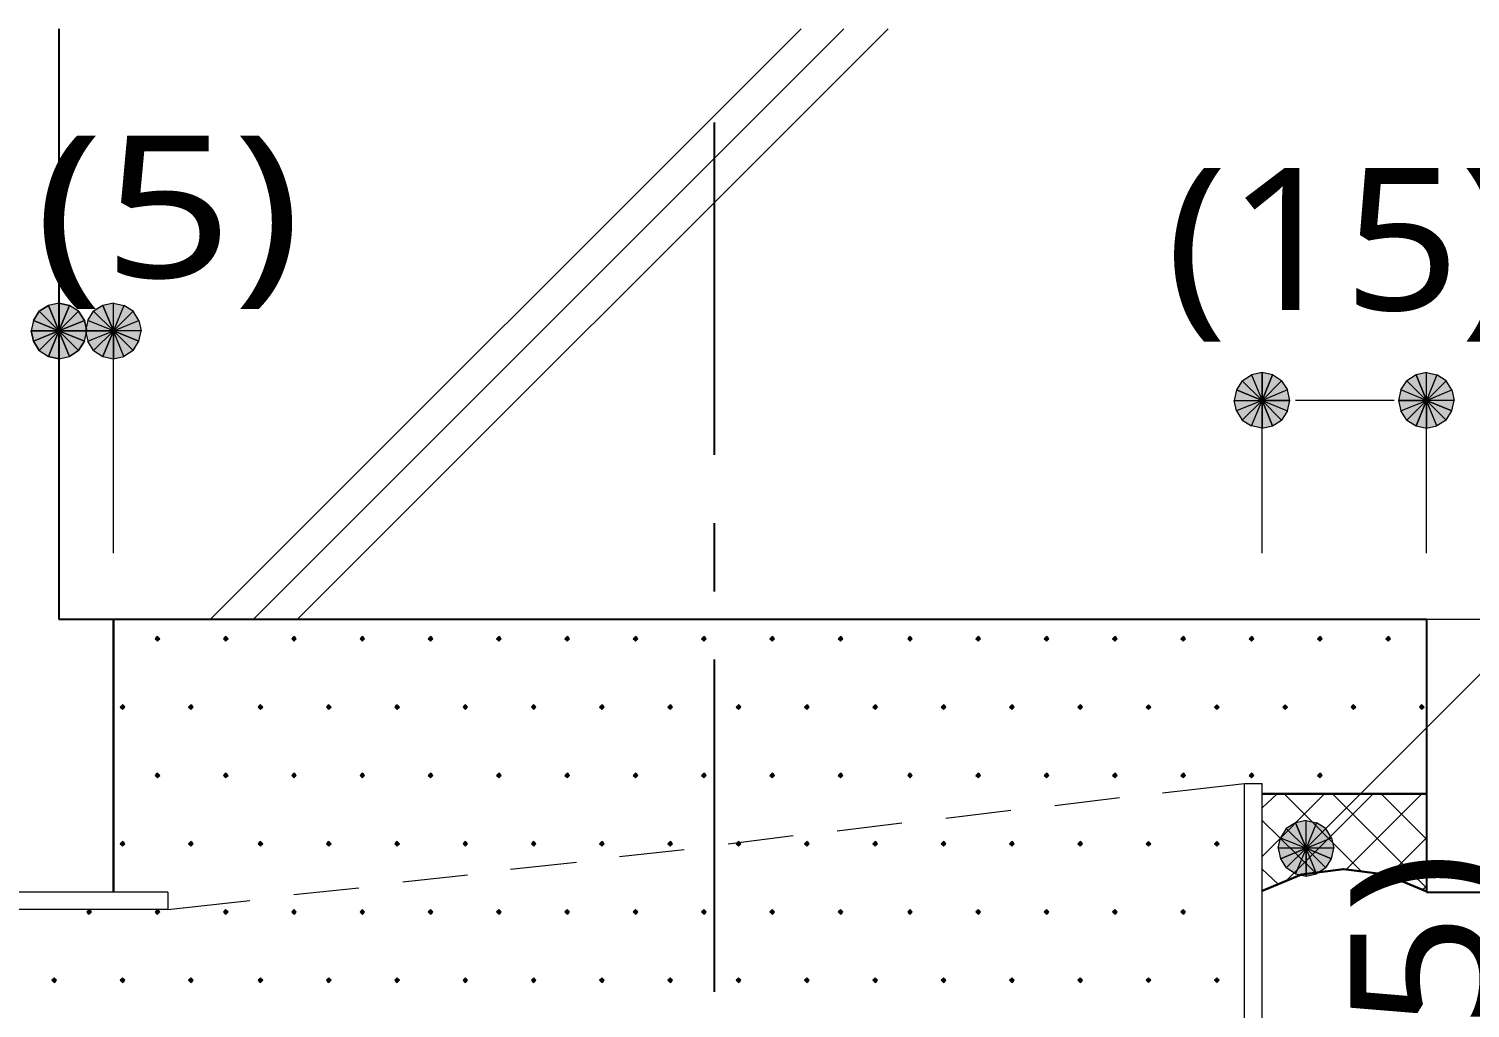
# Model space of a CAD drawing. Header units: millimetres. Extents: x 0 to 420, y 0 to 297.
# Drawn here: x 131.95 to 158.3, y 134.98 to 152.89 of the extents above; entities that cross this region are included whole.
import ezdxf
from ezdxf.enums import TextEntityAlignment as Align

# ---------------------------------------------------------------- set-up
doc = ezdxf.new("R2010")
doc.units = ezdxf.units.MM
doc.styles.add('kst32b', font='NotoSansJP-Variable.ttf')

msp = doc.modelspace()

# ---------------------------------------------------------------- hatches: boundary and pattern name
h = msp.add_hatch(color=7)
h.paths.add_polyline_path([(132.313, 147.828), (132.144, 147.722), (132.503, 147.362), (132.313, 147.828)])
h.paths.add_polyline_path([(132.144, 147.722), (132.503, 147.362), (132.038, 147.553), (132.144, 147.722)])
h.paths.add_polyline_path([(132.503, 147.362), (132.038, 147.553), (131.995, 147.362), (132.503, 147.362)])
h = msp.add_hatch(color=7)
h.paths.add_polyline_path([(132.503, 147.87), (132.313, 147.828), (132.503, 147.362), (132.503, 147.87)])
h.paths.add_polyline_path([(132.313, 147.828), (132.503, 147.362), (132.144, 147.722), (132.313, 147.828)])
h.paths.add_polyline_path([(132.503, 147.362), (132.144, 147.722), (132.038, 147.553), (132.503, 147.362)])
h = msp.add_hatch(color=7)
h.paths.add_polyline_path([(132.863, 147.722), (132.694, 147.828), (132.503, 147.362), (132.863, 147.722)])
h.paths.add_polyline_path([(132.694, 147.828), (132.503, 147.362), (132.503, 147.87), (132.694, 147.828)])
h.paths.add_polyline_path([(132.503, 147.362), (132.503, 147.87), (132.313, 147.828), (132.503, 147.362)])
for points in [[(132.694, 147.828), (132.503, 147.87), (132.503, 147.362), (132.694, 147.828)], [(132.313, 146.897), (132.503, 146.854), (132.503, 147.362), (132.313, 146.897)], [(133.308, 146.897), (133.498, 146.854), (133.498, 147.362), (133.308, 146.897)], [(154.686, 146.558), (154.496, 146.6), (154.496, 146.092), (154.686, 146.558)], [(157.311, 145.627), (157.501, 145.584), (157.501, 146.092), (157.311, 145.627)], [(134.303, 141.774), (134.281, 141.753), (134.26, 141.732), (134.281, 141.711), (134.303, 141.69), (134.324, 141.711), (134.345, 141.732), (134.324, 141.753), (134.303, 141.774)], [(135.551, 141.774), (135.53, 141.753), (135.509, 141.732), (135.53, 141.711), (135.551, 141.69), (135.572, 141.711), (135.594, 141.732), (135.572, 141.753), (135.551, 141.774)], [(136.8, 141.774), (136.779, 141.753), (136.758, 141.732), (136.779, 141.711), (136.8, 141.69), (136.821, 141.711), (136.843, 141.732), (136.821, 141.753), (136.8, 141.774)], [(138.049, 141.774), (138.028, 141.753), (138.007, 141.732), (138.028, 141.711), (138.049, 141.69), (138.07, 141.711), (138.091, 141.732), (138.07, 141.753), (138.049, 141.774)], [(139.298, 141.774), (139.277, 141.753), (139.255, 141.732), (139.277, 141.711), (139.298, 141.69), (139.319, 141.711), (139.34, 141.732), (139.319, 141.753), (139.298, 141.774)], [(140.547, 141.774), (140.526, 141.753), (140.504, 141.732), (140.526, 141.711), (140.547, 141.69), (140.568, 141.711), (140.589, 141.732), (140.568, 141.753), (140.547, 141.774)], [(141.796, 141.774), (141.774, 141.753), (141.753, 141.732), (141.774, 141.711), (141.796, 141.69), (141.817, 141.711), (141.838, 141.732), (141.817, 141.753), (141.796, 141.774)], [(143.044, 141.774), (143.023, 141.753), (143.002, 141.732), (143.023, 141.711), (143.044, 141.69), (143.066, 141.711), (143.087, 141.732), (143.066, 141.753), (143.044, 141.774)], [(144.293, 141.774), (144.272, 141.753), (144.251, 141.732), (144.272, 141.711), (144.293, 141.69), (144.314, 141.711), (144.336, 141.732), (144.314, 141.753), (144.293, 141.774)], [(145.542, 141.774), (145.521, 141.753), (145.5, 141.732), (145.521, 141.711), (145.542, 141.69), (145.563, 141.711), (145.584, 141.732), (145.563, 141.753), (145.542, 141.774)], [(146.791, 141.774), (146.77, 141.753), (146.749, 141.732), (146.77, 141.711), (146.791, 141.69), (146.812, 141.711), (146.833, 141.732), (146.812, 141.753), (146.791, 141.774)], [(148.061, 141.774), (148.04, 141.753), (148.019, 141.732), (148.04, 141.711), (148.061, 141.69), (148.082, 141.711), (148.103, 141.732), (148.082, 141.753), (148.061, 141.774)], [(149.31, 141.774), (149.288, 141.753), (149.267, 141.732), (149.288, 141.711), (149.31, 141.69), (149.331, 141.711), (149.352, 141.732), (149.331, 141.753), (149.31, 141.774)], [(150.559, 141.774), (150.537, 141.753), (150.516, 141.732), (150.537, 141.711), (150.559, 141.69), (150.58, 141.711), (150.601, 141.732), (150.58, 141.753), (150.559, 141.774)], [(151.807, 141.774), (151.786, 141.753), (151.765, 141.732), (151.786, 141.711), (151.807, 141.69), (151.829, 141.711), (151.85, 141.732), (151.829, 141.753), (151.807, 141.774)], [(153.056, 141.774), (153.035, 141.753), (153.014, 141.732), (153.035, 141.711), (153.056, 141.69), (153.077, 141.711), (153.099, 141.732), (153.077, 141.753), (153.056, 141.774)], [(154.305, 141.774), (154.284, 141.753), (154.263, 141.732), (154.284, 141.711), (154.305, 141.69), (154.326, 141.711), (154.347, 141.732), (154.326, 141.753), (154.305, 141.774)], [(155.554, 141.774), (155.533, 141.753), (155.512, 141.732), (155.533, 141.711), (155.554, 141.69), (155.575, 141.711), (155.596, 141.732), (155.575, 141.753), (155.554, 141.774)], [(156.803, 141.774), (156.782, 141.753), (156.76, 141.732), (156.782, 141.711), (156.803, 141.69), (156.824, 141.711), (156.845, 141.732), (156.824, 141.753), (156.803, 141.774)], [(133.668, 140.525), (133.646, 140.504), (133.625, 140.483), (133.646, 140.462), (133.668, 140.441), (133.689, 140.462), (133.71, 140.483), (133.689, 140.504), (133.668, 140.525)], [(134.916, 140.525), (134.895, 140.504), (134.874, 140.483), (134.895, 140.462), (134.916, 140.441), (134.938, 140.462), (134.959, 140.483), (134.938, 140.504), (134.916, 140.525)], [(136.186, 140.525), (136.165, 140.504), (136.144, 140.483), (136.165, 140.462), (136.186, 140.441), (136.208, 140.462), (136.229, 140.483), (136.208, 140.504), (136.186, 140.525)], [(137.435, 140.525), (137.414, 140.504), (137.393, 140.483), (137.414, 140.462), (137.435, 140.441), (137.456, 140.462), (137.478, 140.483), (137.456, 140.504), (137.435, 140.525)], [(138.684, 140.525), (138.663, 140.504), (138.642, 140.483), (138.663, 140.462), (138.684, 140.441), (138.705, 140.462), (138.726, 140.483), (138.705, 140.504), (138.684, 140.525)], [(139.933, 140.525), (139.912, 140.504), (139.891, 140.483), (139.912, 140.462), (139.933, 140.441), (139.954, 140.462), (139.975, 140.483), (139.954, 140.504), (139.933, 140.525)], [(141.182, 140.525), (141.161, 140.504), (141.139, 140.483), (141.161, 140.462), (141.182, 140.441), (141.203, 140.462), (141.224, 140.483), (141.203, 140.504), (141.182, 140.525)], [(142.43, 140.525), (142.409, 140.504), (142.388, 140.483), (142.409, 140.462), (142.43, 140.441), (142.452, 140.462), (142.473, 140.483), (142.452, 140.504), (142.43, 140.525)], [(143.679, 140.525), (143.658, 140.504), (143.637, 140.483), (143.658, 140.462), (143.679, 140.441), (143.701, 140.462), (143.722, 140.483), (143.701, 140.504), (143.679, 140.525)], [(144.928, 140.525), (144.907, 140.504), (144.886, 140.483), (144.907, 140.462), (144.928, 140.441), (144.949, 140.462), (144.971, 140.483), (144.949, 140.504), (144.928, 140.525)], [(146.177, 140.525), (146.156, 140.504), (146.135, 140.483), (146.156, 140.462), (146.177, 140.441), (146.198, 140.462), (146.219, 140.483), (146.198, 140.504), (146.177, 140.525)], [(147.426, 140.525), (147.405, 140.504), (147.384, 140.483), (147.405, 140.462), (147.426, 140.441), (147.447, 140.462), (147.468, 140.483), (147.447, 140.504), (147.426, 140.525)], [(148.675, 140.525), (148.654, 140.504), (148.632, 140.483), (148.654, 140.462), (148.675, 140.441), (148.696, 140.462), (148.717, 140.483), (148.696, 140.504), (148.675, 140.525)], [(149.924, 140.525), (149.902, 140.504), (149.881, 140.483), (149.902, 140.462), (149.924, 140.441), (149.945, 140.462), (149.966, 140.483), (149.945, 140.504), (149.924, 140.525)], [(151.172, 140.525), (151.151, 140.504), (151.13, 140.483), (151.151, 140.462), (151.172, 140.441), (151.194, 140.462), (151.215, 140.483), (151.194, 140.504), (151.172, 140.525)], [(152.421, 140.525), (152.4, 140.504), (152.379, 140.483), (152.4, 140.462), (152.421, 140.441), (152.442, 140.462), (152.463, 140.483), (152.442, 140.504), (152.421, 140.525)], [(153.67, 140.525), (153.649, 140.504), (153.628, 140.483), (153.649, 140.462), (153.67, 140.441), (153.691, 140.462), (153.712, 140.483), (153.691, 140.504), (153.67, 140.525)], [(154.919, 140.525), (154.898, 140.504), (154.877, 140.483), (154.898, 140.462), (154.919, 140.441), (154.94, 140.462), (154.961, 140.483), (154.94, 140.504), (154.919, 140.525)], [(156.168, 140.525), (156.146, 140.504), (156.125, 140.483), (156.146, 140.462), (156.168, 140.441), (156.189, 140.462), (156.21, 140.483), (156.189, 140.504), (156.168, 140.525)], [(157.417, 140.525), (157.395, 140.504), (157.374, 140.483), (157.395, 140.462), (157.417, 140.441), (157.438, 140.462), (157.459, 140.483), (157.438, 140.504), (157.417, 140.525)], [(134.303, 139.277), (134.281, 139.255), (134.26, 139.234), (134.281, 139.213), (134.303, 139.192), (134.324, 139.213), (134.345, 139.234), (134.324, 139.255), (134.303, 139.277)], [(135.551, 139.277), (135.53, 139.255), (135.509, 139.234), (135.53, 139.213), (135.551, 139.192), (135.572, 139.213), (135.594, 139.234), (135.572, 139.255), (135.551, 139.277)], [(136.8, 139.277), (136.779, 139.255), (136.758, 139.234), (136.779, 139.213), (136.8, 139.192), (136.821, 139.213), (136.843, 139.234), (136.821, 139.255), (136.8, 139.277)], [(138.049, 139.277), (138.028, 139.255), (138.007, 139.234), (138.028, 139.213), (138.049, 139.192), (138.07, 139.213), (138.091, 139.234), (138.07, 139.255), (138.049, 139.277)], [(139.298, 139.277), (139.277, 139.255), (139.255, 139.234), (139.277, 139.213), (139.298, 139.192), (139.319, 139.213), (139.34, 139.234), (139.319, 139.255), (139.298, 139.277)], [(140.547, 139.277), (140.526, 139.255), (140.504, 139.234), (140.526, 139.213), (140.547, 139.192), (140.568, 139.213), (140.589, 139.234), (140.568, 139.255), (140.547, 139.277)], [(141.796, 139.277), (141.774, 139.255), (141.753, 139.234), (141.774, 139.213), (141.796, 139.192), (141.817, 139.213), (141.838, 139.234), (141.817, 139.255), (141.796, 139.277)], [(143.044, 139.277), (143.023, 139.255), (143.002, 139.234), (143.023, 139.213), (143.044, 139.192), (143.066, 139.213), (143.087, 139.234), (143.066, 139.255), (143.044, 139.277)], [(144.293, 139.277), (144.272, 139.255), (144.251, 139.234), (144.272, 139.213), (144.293, 139.192), (144.314, 139.213), (144.336, 139.234), (144.314, 139.255), (144.293, 139.277)], [(145.542, 139.277), (145.521, 139.255), (145.5, 139.234), (145.521, 139.213), (145.542, 139.192), (145.563, 139.213), (145.584, 139.234), (145.563, 139.255), (145.542, 139.277)], [(146.791, 139.277), (146.77, 139.255), (146.749, 139.234), (146.77, 139.213), (146.791, 139.192), (146.812, 139.213), (146.833, 139.234), (146.812, 139.255), (146.791, 139.277)], [(148.061, 139.277), (148.04, 139.255), (148.019, 139.234), (148.04, 139.213), (148.061, 139.192), (148.082, 139.213), (148.103, 139.234), (148.082, 139.255), (148.061, 139.277)], [(149.31, 139.277), (149.288, 139.255), (149.267, 139.234), (149.288, 139.213), (149.31, 139.192), (149.331, 139.213), (149.352, 139.234), (149.331, 139.255), (149.31, 139.277)], [(150.559, 139.277), (150.537, 139.255), (150.516, 139.234), (150.537, 139.213), (150.559, 139.192), (150.58, 139.213), (150.601, 139.234), (150.58, 139.255), (150.559, 139.277)], [(151.807, 139.277), (151.786, 139.255), (151.765, 139.234), (151.786, 139.213), (151.807, 139.192), (151.829, 139.213), (151.85, 139.234), (151.829, 139.255), (151.807, 139.277)], [(153.056, 139.277), (153.035, 139.255), (153.014, 139.234), (153.035, 139.213), (153.056, 139.192), (153.077, 139.213), (153.099, 139.234), (153.077, 139.255), (153.056, 139.277)], [(154.305, 139.277), (154.284, 139.255), (154.263, 139.234), (154.284, 139.213), (154.305, 139.192), (154.326, 139.213), (154.347, 139.234), (154.326, 139.255), (154.305, 139.277)], [(155.554, 139.277), (155.533, 139.255), (155.512, 139.234), (155.533, 139.213), (155.554, 139.192), (155.575, 139.213), (155.596, 139.234), (155.575, 139.255), (155.554, 139.277)], [(155.109, 138.367), (154.94, 138.261), (155.3, 137.901), (155.109, 138.367)], [(133.668, 138.028), (133.646, 138.007), (133.625, 137.985), (133.646, 137.964), (133.668, 137.943), (133.689, 137.964), (133.71, 137.985), (133.689, 138.007), (133.668, 138.028)], [(134.916, 138.028), (134.895, 138.007), (134.874, 137.985), (134.895, 137.964), (134.916, 137.943), (134.938, 137.964), (134.959, 137.985), (134.938, 138.007), (134.916, 138.028)], [(136.186, 138.028), (136.165, 138.007), (136.144, 137.985), (136.165, 137.964), (136.186, 137.943), (136.208, 137.964), (136.229, 137.985), (136.208, 138.007), (136.186, 138.028)], [(137.435, 138.028), (137.414, 138.007), (137.393, 137.985), (137.414, 137.964), (137.435, 137.943), (137.456, 137.964), (137.478, 137.985), (137.456, 138.007), (137.435, 138.028)], [(138.684, 138.028), (138.663, 138.007), (138.642, 137.985), (138.663, 137.964), (138.684, 137.943), (138.705, 137.964), (138.726, 137.985), (138.705, 138.007), (138.684, 138.028)], [(139.933, 138.028), (139.912, 138.007), (139.891, 137.985), (139.912, 137.964), (139.933, 137.943), (139.954, 137.964), (139.975, 137.985), (139.954, 138.007), (139.933, 138.028)], [(141.182, 138.028), (141.161, 138.007), (141.139, 137.985), (141.161, 137.964), (141.182, 137.943), (141.203, 137.964), (141.224, 137.985), (141.203, 138.007), (141.182, 138.028)], [(142.43, 138.028), (142.409, 138.007), (142.388, 137.985), (142.409, 137.964), (142.43, 137.943), (142.452, 137.964), (142.473, 137.985), (142.452, 138.007), (142.43, 138.028)], [(143.679, 138.028), (143.658, 138.007), (143.637, 137.985), (143.658, 137.964), (143.679, 137.943), (143.701, 137.964), (143.722, 137.985), (143.701, 138.007), (143.679, 138.028)], [(144.928, 138.028), (144.907, 138.007), (144.886, 137.985), (144.907, 137.964), (144.928, 137.943), (144.949, 137.964), (144.971, 137.985), (144.949, 138.007), (144.928, 138.028)], [(146.177, 138.028), (146.156, 138.007), (146.135, 137.985), (146.156, 137.964), (146.177, 137.943), (146.198, 137.964), (146.219, 137.985), (146.198, 138.007), (146.177, 138.028)], [(147.426, 138.028), (147.405, 138.007), (147.384, 137.985), (147.405, 137.964), (147.426, 137.943), (147.447, 137.964), (147.468, 137.985), (147.447, 138.007), (147.426, 138.028)], [(148.675, 138.028), (148.654, 138.007), (148.632, 137.985), (148.654, 137.964), (148.675, 137.943), (148.696, 137.964), (148.717, 137.985), (148.696, 138.007), (148.675, 138.028)], [(149.924, 138.028), (149.902, 138.007), (149.881, 137.985), (149.902, 137.964), (149.924, 137.943), (149.945, 137.964), (149.966, 137.985), (149.945, 138.007), (149.924, 138.028)], [(151.172, 138.028), (151.151, 138.007), (151.13, 137.985), (151.151, 137.964), (151.172, 137.943), (151.194, 137.964), (151.215, 137.985), (151.194, 138.007), (151.172, 138.028)], [(152.421, 138.028), (152.4, 138.007), (152.379, 137.985), (152.4, 137.964), (152.421, 137.943), (152.442, 137.964), (152.463, 137.985), (152.442, 138.007), (152.421, 138.028)], [(153.67, 138.028), (153.649, 138.007), (153.628, 137.985), (153.649, 137.964), (153.67, 137.943), (153.691, 137.964), (153.712, 137.985), (153.691, 138.007), (153.67, 138.028)], [(133.054, 136.779), (133.033, 136.758), (133.011, 136.737), (133.033, 136.715), (133.054, 136.694), (133.075, 136.715), (133.096, 136.737), (133.075, 136.758), (133.054, 136.779)], [(134.303, 136.779), (134.281, 136.758), (134.26, 136.737), (134.281, 136.715), (134.303, 136.694), (134.324, 136.715), (134.345, 136.737), (134.324, 136.758), (134.303, 136.779)], [(135.551, 136.779), (135.53, 136.758), (135.509, 136.737), (135.53, 136.715), (135.551, 136.694), (135.572, 136.715), (135.594, 136.737), (135.572, 136.758), (135.551, 136.779)], [(136.8, 136.779), (136.779, 136.758), (136.758, 136.737), (136.779, 136.715), (136.8, 136.694), (136.821, 136.715), (136.843, 136.737), (136.821, 136.758), (136.8, 136.779)], [(138.049, 136.779), (138.028, 136.758), (138.007, 136.737), (138.028, 136.715), (138.049, 136.694), (138.07, 136.715), (138.091, 136.737), (138.07, 136.758), (138.049, 136.779)], [(139.298, 136.779), (139.277, 136.758), (139.255, 136.737), (139.277, 136.715), (139.298, 136.694), (139.319, 136.715), (139.34, 136.737), (139.319, 136.758), (139.298, 136.779)], [(140.547, 136.779), (140.526, 136.758), (140.504, 136.737), (140.526, 136.715), (140.547, 136.694), (140.568, 136.715), (140.589, 136.737), (140.568, 136.758), (140.547, 136.779)], [(141.796, 136.779), (141.774, 136.758), (141.753, 136.737), (141.774, 136.715), (141.796, 136.694), (141.817, 136.715), (141.838, 136.737), (141.817, 136.758), (141.796, 136.779)], [(143.044, 136.779), (143.023, 136.758), (143.002, 136.737), (143.023, 136.715), (143.044, 136.694), (143.066, 136.715), (143.087, 136.737), (143.066, 136.758), (143.044, 136.779)], [(144.293, 136.779), (144.272, 136.758), (144.251, 136.737), (144.272, 136.715), (144.293, 136.694), (144.314, 136.715), (144.336, 136.737), (144.314, 136.758), (144.293, 136.779)], [(145.542, 136.779), (145.521, 136.758), (145.5, 136.737), (145.521, 136.715), (145.542, 136.694), (145.563, 136.715), (145.584, 136.737), (145.563, 136.758), (145.542, 136.779)], [(146.791, 136.779), (146.77, 136.758), (146.749, 136.737), (146.77, 136.715), (146.791, 136.694), (146.812, 136.715), (146.833, 136.737), (146.812, 136.758), (146.791, 136.779)], [(148.061, 136.779), (148.04, 136.758), (148.019, 136.737), (148.04, 136.715), (148.061, 136.694), (148.082, 136.715), (148.103, 136.737), (148.082, 136.758), (148.061, 136.779)], [(149.31, 136.779), (149.288, 136.758), (149.267, 136.737), (149.288, 136.715), (149.31, 136.694), (149.331, 136.715), (149.352, 136.737), (149.331, 136.758), (149.31, 136.779)], [(150.559, 136.779), (150.537, 136.758), (150.516, 136.737), (150.537, 136.715), (150.559, 136.694), (150.58, 136.715), (150.601, 136.737), (150.58, 136.758), (150.559, 136.779)], [(151.807, 136.779), (151.786, 136.758), (151.765, 136.737), (151.786, 136.715), (151.807, 136.694), (151.829, 136.715), (151.85, 136.737), (151.829, 136.758), (151.807, 136.779)], [(153.056, 136.779), (153.035, 136.758), (153.014, 136.737), (153.035, 136.715), (153.056, 136.694), (153.077, 136.715), (153.099, 136.737), (153.077, 136.758), (153.056, 136.779)], [(132.419, 135.53), (132.397, 135.509), (132.376, 135.488), (132.397, 135.467), (132.419, 135.446), (132.44, 135.467), (132.461, 135.488), (132.44, 135.509), (132.419, 135.53)], [(133.668, 135.53), (133.646, 135.509), (133.625, 135.488), (133.646, 135.467), (133.668, 135.446), (133.689, 135.467), (133.71, 135.488), (133.689, 135.509), (133.668, 135.53)], [(134.916, 135.53), (134.895, 135.509), (134.874, 135.488), (134.895, 135.467), (134.916, 135.446), (134.938, 135.467), (134.959, 135.488), (134.938, 135.509), (134.916, 135.53)], [(136.186, 135.53), (136.165, 135.509), (136.144, 135.488), (136.165, 135.467), (136.186, 135.446), (136.208, 135.467), (136.229, 135.488), (136.208, 135.509), (136.186, 135.53)], [(137.435, 135.53), (137.414, 135.509), (137.393, 135.488), (137.414, 135.467), (137.435, 135.446), (137.456, 135.467), (137.478, 135.488), (137.456, 135.509), (137.435, 135.53)], [(138.684, 135.53), (138.663, 135.509), (138.642, 135.488), (138.663, 135.467), (138.684, 135.446), (138.705, 135.467), (138.726, 135.488), (138.705, 135.509), (138.684, 135.53)], [(139.933, 135.53), (139.912, 135.509), (139.891, 135.488), (139.912, 135.467), (139.933, 135.446), (139.954, 135.467), (139.975, 135.488), (139.954, 135.509), (139.933, 135.53)], [(141.182, 135.53), (141.161, 135.509), (141.139, 135.488), (141.161, 135.467), (141.182, 135.446), (141.203, 135.467), (141.224, 135.488), (141.203, 135.509), (141.182, 135.53)], [(142.43, 135.53), (142.409, 135.509), (142.388, 135.488), (142.409, 135.467), (142.43, 135.446), (142.452, 135.467), (142.473, 135.488), (142.452, 135.509), (142.43, 135.53)], [(143.679, 135.53), (143.658, 135.509), (143.637, 135.488), (143.658, 135.467), (143.679, 135.446), (143.701, 135.467), (143.722, 135.488), (143.701, 135.509), (143.679, 135.53)], [(144.928, 135.53), (144.907, 135.509), (144.886, 135.488), (144.907, 135.467), (144.928, 135.446), (144.949, 135.467), (144.971, 135.488), (144.949, 135.509), (144.928, 135.53)], [(146.177, 135.53), (146.156, 135.509), (146.135, 135.488), (146.156, 135.467), (146.177, 135.446), (146.198, 135.467), (146.219, 135.488), (146.198, 135.509), (146.177, 135.53)], [(147.426, 135.53), (147.405, 135.509), (147.384, 135.488), (147.405, 135.467), (147.426, 135.446), (147.447, 135.467), (147.468, 135.488), (147.447, 135.509), (147.426, 135.53)], [(148.675, 135.53), (148.654, 135.509), (148.632, 135.488), (148.654, 135.467), (148.675, 135.446), (148.696, 135.467), (148.717, 135.488), (148.696, 135.509), (148.675, 135.53)], [(149.924, 135.53), (149.902, 135.509), (149.881, 135.488), (149.902, 135.467), (149.924, 135.446), (149.945, 135.467), (149.966, 135.488), (149.945, 135.509), (149.924, 135.53)], [(151.172, 135.53), (151.151, 135.509), (151.13, 135.488), (151.151, 135.467), (151.172, 135.446), (151.194, 135.467), (151.215, 135.488), (151.194, 135.509), (151.172, 135.53)], [(152.421, 135.53), (152.4, 135.509), (152.379, 135.488), (152.4, 135.467), (152.421, 135.446), (152.442, 135.467), (152.463, 135.488), (152.442, 135.509), (152.421, 135.53)], [(153.67, 135.53), (153.649, 135.509), (153.628, 135.488), (153.649, 135.467), (153.67, 135.446), (153.691, 135.467), (153.712, 135.488), (153.691, 135.509), (153.67, 135.53)]]:
    msp.add_hatch(color=7).paths.add_polyline_path(points)
h = msp.add_hatch(color=7)
h.paths.add_polyline_path([(133.011, 147.362), (132.969, 147.553), (132.503, 147.362), (133.011, 147.362)])
h.paths.add_polyline_path([(132.969, 147.553), (132.503, 147.362), (132.863, 147.722), (132.969, 147.553)])
h.paths.add_polyline_path([(132.503, 147.362), (132.863, 147.722), (132.694, 147.828), (132.503, 147.362)])
h = msp.add_hatch(color=7)
h.paths.add_polyline_path([(133.308, 147.828), (133.138, 147.722), (133.498, 147.362), (133.308, 147.828)])
h.paths.add_polyline_path([(133.138, 147.722), (133.498, 147.362), (133.033, 147.553), (133.138, 147.722)])
h.paths.add_polyline_path([(133.498, 147.362), (133.033, 147.553), (132.99, 147.362), (133.498, 147.362)])
h = msp.add_hatch(color=7)
h.paths.add_polyline_path([(133.858, 147.722), (133.689, 147.828), (133.498, 147.362), (133.858, 147.722)])
h.paths.add_polyline_path([(133.689, 147.828), (133.498, 147.362), (133.498, 147.87), (133.689, 147.828)])
h.paths.add_polyline_path([(133.498, 147.362), (133.498, 147.87), (133.308, 147.828), (133.498, 147.362)])
h = msp.add_hatch(color=7)
h.paths.add_polyline_path([(132.038, 147.553), (131.995, 147.362), (132.503, 147.362), (132.038, 147.553)])
h.paths.add_polyline_path([(131.995, 147.362), (132.503, 147.362), (132.038, 147.172), (131.995, 147.362)])
h.paths.add_polyline_path([(132.503, 147.362), (132.038, 147.172), (132.144, 147.002), (132.503, 147.362)])
h = msp.add_hatch(color=7)
h.paths.add_polyline_path([(132.969, 147.172), (133.011, 147.362), (132.503, 147.362), (132.969, 147.172)])
h.paths.add_polyline_path([(133.011, 147.362), (132.503, 147.362), (132.969, 147.553), (133.011, 147.362)])
h.paths.add_polyline_path([(132.503, 147.362), (132.969, 147.553), (132.863, 147.722), (132.503, 147.362)])
h = msp.add_hatch(color=7)
h.paths.add_polyline_path([(133.964, 147.172), (134.006, 147.362), (133.498, 147.362), (133.964, 147.172)])
h.paths.add_polyline_path([(134.006, 147.362), (133.498, 147.362), (133.964, 147.553), (134.006, 147.362)])
h.paths.add_polyline_path([(133.498, 147.362), (133.964, 147.553), (133.858, 147.722), (133.498, 147.362)])
h = msp.add_hatch(color=7)
h.paths.add_polyline_path([(131.995, 147.362), (132.038, 147.172), (132.503, 147.362), (131.995, 147.362)])
h.paths.add_polyline_path([(132.038, 147.172), (132.503, 147.362), (132.144, 147.002), (132.038, 147.172)])
h.paths.add_polyline_path([(132.503, 147.362), (132.144, 147.002), (132.313, 146.897), (132.503, 147.362)])
h = msp.add_hatch(color=7)
h.paths.add_polyline_path([(132.144, 147.002), (132.313, 146.897), (132.503, 147.362), (132.144, 147.002)])
h.paths.add_polyline_path([(132.313, 146.897), (132.503, 147.362), (132.503, 146.854), (132.313, 146.897)])
h.paths.add_polyline_path([(132.503, 147.362), (132.503, 146.854), (132.694, 146.897), (132.503, 147.362)])
h = msp.add_hatch(color=7)
h.paths.add_polyline_path([(132.503, 146.854), (132.694, 146.897), (132.503, 147.362), (132.503, 146.854)])
h.paths.add_polyline_path([(132.694, 146.897), (132.503, 147.362), (132.863, 147.002), (132.694, 146.897)])
h.paths.add_polyline_path([(132.503, 147.362), (132.863, 147.002), (132.969, 147.172), (132.503, 147.362)])
h = msp.add_hatch(color=7)
h.paths.add_polyline_path([(132.694, 146.897), (132.863, 147.002), (132.503, 147.362), (132.694, 146.897)])
h.paths.add_polyline_path([(132.863, 147.002), (132.503, 147.362), (132.969, 147.172), (132.863, 147.002)])
h.paths.add_polyline_path([(132.503, 147.362), (132.969, 147.172), (133.011, 147.362), (132.503, 147.362)])
h = msp.add_hatch(color=7)
h.paths.add_polyline_path([(132.99, 147.362), (133.033, 147.172), (133.498, 147.362), (132.99, 147.362)])
h.paths.add_polyline_path([(133.033, 147.172), (133.498, 147.362), (133.138, 147.002), (133.033, 147.172)])
h.paths.add_polyline_path([(133.498, 147.362), (133.138, 147.002), (133.308, 146.897), (133.498, 147.362)])
h = msp.add_hatch(color=7)
h.paths.add_polyline_path([(133.498, 146.854), (133.689, 146.897), (133.498, 147.362), (133.498, 146.854)])
h.paths.add_polyline_path([(133.689, 146.897), (133.498, 147.362), (133.858, 147.002), (133.689, 146.897)])
h.paths.add_polyline_path([(133.498, 147.362), (133.858, 147.002), (133.964, 147.172), (133.498, 147.362)])
h = msp.add_hatch(color=7)
h.paths.add_polyline_path([(154.496, 146.6), (154.305, 146.558), (154.496, 146.092), (154.496, 146.6)])
h.paths.add_polyline_path([(154.305, 146.558), (154.496, 146.092), (154.136, 146.452), (154.305, 146.558)])
h.paths.add_polyline_path([(154.496, 146.092), (154.136, 146.452), (154.03, 146.283), (154.496, 146.092)])
h = msp.add_hatch(color=7)
h.paths.add_polyline_path([(155.004, 146.092), (154.961, 146.283), (154.496, 146.092), (155.004, 146.092)])
h.paths.add_polyline_path([(154.961, 146.283), (154.496, 146.092), (154.855, 146.452), (154.961, 146.283)])
h.paths.add_polyline_path([(154.496, 146.092), (154.855, 146.452), (154.686, 146.558), (154.496, 146.092)])
h = msp.add_hatch(color=7)
h.paths.add_polyline_path([(157.311, 146.558), (157.141, 146.452), (157.501, 146.092), (157.311, 146.558)])
h.paths.add_polyline_path([(157.141, 146.452), (157.501, 146.092), (157.036, 146.283), (157.141, 146.452)])
h.paths.add_polyline_path([(157.501, 146.092), (157.036, 146.283), (156.993, 146.092), (157.501, 146.092)])
h = msp.add_hatch(color=7)
h.paths.add_polyline_path([(157.861, 146.452), (157.692, 146.558), (157.501, 146.092), (157.861, 146.452)])
h.paths.add_polyline_path([(157.692, 146.558), (157.501, 146.092), (157.501, 146.6), (157.692, 146.558)])
h.paths.add_polyline_path([(157.501, 146.092), (157.501, 146.6), (157.311, 146.558), (157.501, 146.092)])
h = msp.add_hatch(color=7)
h.paths.add_polyline_path([(154.03, 146.283), (153.987, 146.092), (154.496, 146.092), (154.03, 146.283)])
h.paths.add_polyline_path([(153.987, 146.092), (154.496, 146.092), (154.03, 145.902), (153.987, 146.092)])
h.paths.add_polyline_path([(154.496, 146.092), (154.03, 145.902), (154.136, 145.732), (154.496, 146.092)])
h = msp.add_hatch(color=7)
h.paths.add_polyline_path([(157.967, 145.902), (158.009, 146.092), (157.501, 146.092), (157.967, 145.902)])
h.paths.add_polyline_path([(158.009, 146.092), (157.501, 146.092), (157.967, 146.283), (158.009, 146.092)])
h.paths.add_polyline_path([(157.501, 146.092), (157.967, 146.283), (157.861, 146.452), (157.501, 146.092)])
h = msp.add_hatch(color=7)
h.paths.add_polyline_path([(154.136, 145.732), (154.305, 145.627), (154.496, 146.092), (154.136, 145.732)])
h.paths.add_polyline_path([(154.305, 145.627), (154.496, 146.092), (154.496, 145.584), (154.305, 145.627)])
h.paths.add_polyline_path([(154.496, 146.092), (154.496, 145.584), (154.686, 145.627), (154.496, 146.092)])
h = msp.add_hatch(color=7)
h.paths.add_polyline_path([(154.686, 145.627), (154.855, 145.732), (154.496, 146.092), (154.686, 145.627)])
h.paths.add_polyline_path([(154.855, 145.732), (154.496, 146.092), (154.961, 145.902), (154.855, 145.732)])
h.paths.add_polyline_path([(154.496, 146.092), (154.961, 145.902), (155.004, 146.092), (154.496, 146.092)])
h = msp.add_hatch(color=7)
h.paths.add_polyline_path([(156.993, 146.092), (157.036, 145.902), (157.501, 146.092), (156.993, 146.092)])
h.paths.add_polyline_path([(157.036, 145.902), (157.501, 146.092), (157.141, 145.732), (157.036, 145.902)])
h.paths.add_polyline_path([(157.501, 146.092), (157.141, 145.732), (157.311, 145.627), (157.501, 146.092)])
h = msp.add_hatch(color=7)
h.paths.add_polyline_path([(157.501, 145.584), (157.692, 145.627), (157.501, 146.092), (157.501, 145.584)])
h.paths.add_polyline_path([(157.692, 145.627), (157.501, 146.092), (157.861, 145.732), (157.692, 145.627)])
h.paths.add_polyline_path([(157.501, 146.092), (157.861, 145.732), (157.967, 145.902), (157.501, 146.092)])
h = msp.add_hatch(color=7)
h.paths.add_polyline_path([(155.66, 138.261), (155.49, 138.367), (155.3, 137.901), (155.66, 138.261)])
h.paths.add_polyline_path([(155.49, 138.367), (155.3, 137.901), (155.3, 138.409), (155.49, 138.367)])
h.paths.add_polyline_path([(155.3, 137.901), (155.3, 138.409), (155.109, 138.367), (155.3, 137.901)])
h = msp.add_hatch(color=7)
h.paths.add_polyline_path([(154.94, 138.261), (154.834, 138.091), (155.3, 137.901), (154.94, 138.261)])
h.paths.add_polyline_path([(154.834, 138.091), (155.3, 137.901), (154.792, 137.901), (154.834, 138.091)])
h.paths.add_polyline_path([(155.3, 137.901), (154.792, 137.901), (154.834, 137.71), (155.3, 137.901)])
h = msp.add_hatch(color=7)
h.paths.add_polyline_path([(155.766, 137.71), (155.808, 137.901), (155.3, 137.901), (155.766, 137.71)])
h.paths.add_polyline_path([(155.808, 137.901), (155.3, 137.901), (155.766, 138.091), (155.808, 137.901)])
h.paths.add_polyline_path([(155.3, 137.901), (155.766, 138.091), (155.66, 138.261), (155.3, 137.901)])
h = msp.add_hatch(color=7)
h.paths.add_polyline_path([(154.834, 137.71), (154.94, 137.541), (155.3, 137.901), (154.834, 137.71)])
h.paths.add_polyline_path([(154.94, 137.541), (155.3, 137.901), (155.109, 137.435), (154.94, 137.541)])
h.paths.add_polyline_path([(155.3, 137.901), (155.109, 137.435), (155.3, 137.393), (155.3, 137.901)])
h = msp.add_hatch(color=7)
h.paths.add_polyline_path([(155.3, 137.393), (155.49, 137.435), (155.3, 137.901), (155.3, 137.393)])
h.paths.add_polyline_path([(155.49, 137.435), (155.3, 137.901), (155.66, 137.541), (155.49, 137.435)])
h.paths.add_polyline_path([(155.3, 137.901), (155.66, 137.541), (155.766, 137.71), (155.3, 137.901)])

# ---------------------------------------------------------------- linework, layer by layer
at = {"lineweight": 25}
for points in [[(132.503, 152.887), (132.503, 142.092)], [(144.484, 151.172), (144.484, 145.097)], [(144.484, 143.849), (144.484, 142.6)], [(132.503, 142.092), (157.501, 142.092)], [(157.501, 142.092), (157.501, 137.096)], [(144.484, 141.351), (144.484, 135.276)], [(157.501, 137.096), (160.105, 137.096)]]:
    msp.add_lwpolyline(points, dxfattribs=at)
at = {"lineweight": 13}
for points in [[(135.276, 142.092), (146.071, 152.887)], [(136.059, 142.092), (146.854, 152.887)], [(136.864, 142.092), (147.659, 152.887)], [(133.096, 147.362), (132.905, 147.362)], [(133.498, 143.298), (133.498, 147.405)], [(154.496, 143.298), (154.496, 146.135)], [(156.909, 146.092), (155.109, 146.092)], [(157.501, 143.298), (157.501, 146.135)], [(155.3, 137.901), (161.819, 144.42)], [(157.501, 142.092), (158.602, 142.092)], [(152.675, 138.917), (154.178, 139.086)], [(154.178, 132.609), (154.178, 139.086)], [(154.178, 139.086), (154.496, 139.086)], [(154.496, 132.609), (154.496, 139.086)], [(154.496, 138.642), (154.771, 138.896)], [(154.496, 137.753), (155.638, 138.896)], [(156.316, 137.477), (154.898, 138.896)], [(154.94, 137.308), (156.528, 138.896)], [(157.501, 137.181), (155.787, 138.896)], [(156.02, 137.499), (157.417, 138.896)], [(157.501, 138.07), (156.676, 138.896)], [(148.717, 138.451), (149.902, 138.599)], [(150.707, 138.684), (151.892, 138.832)], [(146.727, 138.218), (147.913, 138.367)], [(155.469, 137.456), (154.496, 138.409)], [(144.738, 137.985), (145.923, 138.134)], [(156.803, 137.393), (157.501, 138.091)], [(142.748, 137.753), (143.933, 137.88)], [(140.758, 137.52), (141.965, 137.647)], [(138.79, 137.287), (139.975, 137.414)], [(154.792, 137.245), (154.496, 137.52)], [(134.493, 137.096), (131.022, 137.096)], [(134.493, 137.096), (134.493, 136.779)], [(136.8, 137.054), (137.986, 137.181)], [(157.417, 137.139), (157.501, 137.202)], [(134.493, 136.779), (131.022, 136.779)], [(134.493, 136.779), (135.996, 136.948)]]:
    msp.add_lwpolyline(points, dxfattribs=at)
at = {"lineweight": 0}
for points in [[(132.313, 147.828), (132.144, 147.722), (132.503, 147.362)], [(132.313, 147.828), (132.503, 147.362), (132.144, 147.722)], [(132.503, 147.362), (132.503, 147.87), (132.313, 147.828)], [(132.503, 147.87), (132.313, 147.828), (132.503, 147.362)], [(132.694, 147.828), (132.503, 147.362), (132.503, 147.87)], [(132.694, 147.828), (132.503, 147.87), (132.503, 147.362)], [(132.863, 147.722), (132.694, 147.828), (132.503, 147.362)], [(132.503, 147.362), (132.863, 147.722), (132.694, 147.828)], [(133.308, 147.828), (133.138, 147.722), (133.498, 147.362)], [(133.498, 147.362), (133.498, 147.87), (133.308, 147.828)], [(133.689, 147.828), (133.498, 147.362), (133.498, 147.87)], [(133.858, 147.722), (133.689, 147.828), (133.498, 147.362)], [(132.503, 147.362), (132.038, 147.553), (131.995, 147.362)], [(132.038, 147.553), (131.995, 147.362), (132.503, 147.362)], [(132.144, 147.722), (132.503, 147.362), (132.038, 147.553)], [(132.503, 147.362), (132.144, 147.722), (132.038, 147.553)], [(132.503, 147.362), (132.969, 147.553), (132.863, 147.722)], [(132.969, 147.553), (132.503, 147.362), (132.863, 147.722)], [(133.011, 147.362), (132.503, 147.362), (132.969, 147.553)], [(133.011, 147.362), (132.969, 147.553), (132.503, 147.362)], [(133.498, 147.362), (133.033, 147.553), (132.99, 147.362)], [(133.138, 147.722), (133.498, 147.362), (133.033, 147.553)], [(133.498, 147.362), (133.964, 147.553), (133.858, 147.722)], [(134.006, 147.362), (133.498, 147.362), (133.964, 147.553)], [(131.995, 147.362), (132.038, 147.172), (132.503, 147.362)], [(131.995, 147.362), (132.503, 147.362), (132.038, 147.172)], [(132.038, 147.172), (132.503, 147.362), (132.144, 147.002)], [(132.503, 147.362), (132.038, 147.172), (132.144, 147.002)], [(132.503, 147.362), (132.144, 147.002), (132.313, 146.897)], [(132.144, 147.002), (132.313, 146.897), (132.503, 147.362)], [(132.313, 146.897), (132.503, 146.854), (132.503, 147.362)], [(132.313, 146.897), (132.503, 147.362), (132.503, 146.854)], [(132.503, 146.854), (132.694, 146.897), (132.503, 147.362)], [(132.694, 146.897), (132.503, 147.362), (132.863, 147.002)], [(132.503, 147.362), (132.863, 147.002), (132.969, 147.172)], [(132.969, 147.172), (133.011, 147.362), (132.503, 147.362)], [(132.503, 147.362), (132.503, 146.854), (132.694, 146.897)], [(132.694, 146.897), (132.863, 147.002), (132.503, 147.362)], [(132.863, 147.002), (132.503, 147.362), (132.969, 147.172)], [(132.503, 147.362), (132.969, 147.172), (133.011, 147.362)], [(132.99, 147.362), (133.033, 147.172), (133.498, 147.362)], [(133.033, 147.172), (133.498, 147.362), (133.138, 147.002)], [(133.498, 147.362), (133.138, 147.002), (133.308, 146.897)], [(133.308, 146.897), (133.498, 146.854), (133.498, 147.362)], [(133.498, 146.854), (133.689, 146.897), (133.498, 147.362)], [(133.689, 146.897), (133.498, 147.362), (133.858, 147.002)], [(133.498, 147.362), (133.858, 147.002), (133.964, 147.172)], [(133.964, 147.172), (134.006, 147.362), (133.498, 147.362)], [(154.305, 146.558), (154.496, 146.092), (154.136, 146.452)], [(154.496, 146.6), (154.305, 146.558), (154.496, 146.092)], [(154.686, 146.558), (154.496, 146.6), (154.496, 146.092)], [(154.496, 146.092), (154.855, 146.452), (154.686, 146.558)], [(157.311, 146.558), (157.141, 146.452), (157.501, 146.092)], [(157.501, 146.092), (157.501, 146.6), (157.311, 146.558)], [(157.692, 146.558), (157.501, 146.092), (157.501, 146.6)], [(157.861, 146.452), (157.692, 146.558), (157.501, 146.092)], [(154.03, 146.283), (153.987, 146.092), (154.496, 146.092)], [(154.496, 146.092), (154.136, 146.452), (154.03, 146.283)], [(154.961, 146.283), (154.496, 146.092), (154.855, 146.452)], [(155.004, 146.092), (154.961, 146.283), (154.496, 146.092)], [(157.501, 146.092), (157.036, 146.283), (156.993, 146.092)], [(157.141, 146.452), (157.501, 146.092), (157.036, 146.283)], [(157.501, 146.092), (157.967, 146.283), (157.861, 146.452)], [(158.009, 146.092), (157.501, 146.092), (157.967, 146.283)], [(153.987, 146.092), (154.496, 146.092), (154.03, 145.902)], [(154.496, 146.092), (154.03, 145.902), (154.136, 145.732)], [(154.136, 145.732), (154.305, 145.627), (154.496, 146.092)], [(154.305, 145.627), (154.496, 146.092), (154.496, 145.584)], [(154.496, 146.092), (154.496, 145.584), (154.686, 145.627)], [(154.686, 145.627), (154.855, 145.732), (154.496, 146.092)], [(154.855, 145.732), (154.496, 146.092), (154.961, 145.902)], [(154.496, 146.092), (154.961, 145.902), (155.004, 146.092)], [(156.993, 146.092), (157.036, 145.902), (157.501, 146.092)], [(157.036, 145.902), (157.501, 146.092), (157.141, 145.732)], [(157.501, 146.092), (157.141, 145.732), (157.311, 145.627)], [(157.311, 145.627), (157.501, 145.584), (157.501, 146.092)], [(157.501, 145.584), (157.692, 145.627), (157.501, 146.092)], [(157.692, 145.627), (157.501, 146.092), (157.861, 145.732)], [(157.501, 146.092), (157.861, 145.732), (157.967, 145.902)], [(157.967, 145.902), (158.009, 146.092), (157.501, 146.092)], [(134.303, 141.774), (134.281, 141.753), (134.26, 141.732), (134.281, 141.711), (134.303, 141.69), (134.324, 141.711), (134.345, 141.732), (134.324, 141.753)], [(135.551, 141.774), (135.53, 141.753), (135.509, 141.732), (135.53, 141.711), (135.551, 141.69), (135.572, 141.711), (135.594, 141.732), (135.572, 141.753)], [(136.8, 141.774), (136.779, 141.753), (136.758, 141.732), (136.779, 141.711), (136.8, 141.69), (136.821, 141.711), (136.843, 141.732), (136.821, 141.753)], [(138.049, 141.774), (138.028, 141.753), (138.007, 141.732), (138.028, 141.711), (138.049, 141.69), (138.07, 141.711), (138.091, 141.732), (138.07, 141.753)], [(139.298, 141.774), (139.277, 141.753), (139.255, 141.732), (139.277, 141.711), (139.298, 141.69), (139.319, 141.711), (139.34, 141.732), (139.319, 141.753)], [(140.547, 141.774), (140.526, 141.753), (140.504, 141.732), (140.526, 141.711), (140.547, 141.69), (140.568, 141.711), (140.589, 141.732), (140.568, 141.753)], [(141.796, 141.774), (141.774, 141.753), (141.753, 141.732), (141.774, 141.711), (141.796, 141.69), (141.817, 141.711), (141.838, 141.732), (141.817, 141.753)], [(143.044, 141.774), (143.023, 141.753), (143.002, 141.732), (143.023, 141.711), (143.044, 141.69), (143.066, 141.711), (143.087, 141.732), (143.066, 141.753)], [(144.293, 141.774), (144.272, 141.753), (144.251, 141.732), (144.272, 141.711), (144.293, 141.69), (144.314, 141.711), (144.336, 141.732), (144.314, 141.753)], [(145.542, 141.774), (145.521, 141.753), (145.5, 141.732), (145.521, 141.711), (145.542, 141.69), (145.563, 141.711), (145.584, 141.732), (145.563, 141.753)], [(146.791, 141.774), (146.77, 141.753), (146.749, 141.732), (146.77, 141.711), (146.791, 141.69), (146.812, 141.711), (146.833, 141.732), (146.812, 141.753)], [(148.061, 141.774), (148.04, 141.753), (148.019, 141.732), (148.04, 141.711), (148.061, 141.69), (148.082, 141.711), (148.103, 141.732), (148.082, 141.753)], [(149.31, 141.774), (149.288, 141.753), (149.267, 141.732), (149.288, 141.711), (149.31, 141.69), (149.331, 141.711), (149.352, 141.732), (149.331, 141.753)], [(150.559, 141.774), (150.537, 141.753), (150.516, 141.732), (150.537, 141.711), (150.559, 141.69), (150.58, 141.711), (150.601, 141.732), (150.58, 141.753)], [(151.807, 141.774), (151.786, 141.753), (151.765, 141.732), (151.786, 141.711), (151.807, 141.69), (151.829, 141.711), (151.85, 141.732), (151.829, 141.753)], [(153.056, 141.774), (153.035, 141.753), (153.014, 141.732), (153.035, 141.711), (153.056, 141.69), (153.077, 141.711), (153.099, 141.732), (153.077, 141.753)], [(154.305, 141.774), (154.284, 141.753), (154.263, 141.732), (154.284, 141.711), (154.305, 141.69), (154.326, 141.711), (154.347, 141.732), (154.326, 141.753)], [(155.554, 141.774), (155.533, 141.753), (155.512, 141.732), (155.533, 141.711), (155.554, 141.69), (155.575, 141.711), (155.596, 141.732), (155.575, 141.753)], [(156.803, 141.774), (156.782, 141.753), (156.76, 141.732), (156.782, 141.711), (156.803, 141.69), (156.824, 141.711), (156.845, 141.732), (156.824, 141.753)], [(133.668, 140.525), (133.646, 140.504), (133.625, 140.483), (133.646, 140.462), (133.668, 140.441), (133.689, 140.462), (133.71, 140.483), (133.689, 140.504)], [(134.916, 140.525), (134.895, 140.504), (134.874, 140.483), (134.895, 140.462), (134.916, 140.441), (134.938, 140.462), (134.959, 140.483), (134.938, 140.504)], [(136.186, 140.525), (136.165, 140.504), (136.144, 140.483), (136.165, 140.462), (136.186, 140.441), (136.208, 140.462), (136.229, 140.483), (136.208, 140.504)], [(137.435, 140.525), (137.414, 140.504), (137.393, 140.483), (137.414, 140.462), (137.435, 140.441), (137.456, 140.462), (137.478, 140.483), (137.456, 140.504)], [(138.684, 140.525), (138.663, 140.504), (138.642, 140.483), (138.663, 140.462), (138.684, 140.441), (138.705, 140.462), (138.726, 140.483), (138.705, 140.504)], [(139.933, 140.525), (139.912, 140.504), (139.891, 140.483), (139.912, 140.462), (139.933, 140.441), (139.954, 140.462), (139.975, 140.483), (139.954, 140.504)], [(141.182, 140.525), (141.161, 140.504), (141.139, 140.483), (141.161, 140.462), (141.182, 140.441), (141.203, 140.462), (141.224, 140.483), (141.203, 140.504)], [(142.43, 140.525), (142.409, 140.504), (142.388, 140.483), (142.409, 140.462), (142.43, 140.441), (142.452, 140.462), (142.473, 140.483), (142.452, 140.504)], [(143.679, 140.525), (143.658, 140.504), (143.637, 140.483), (143.658, 140.462), (143.679, 140.441), (143.701, 140.462), (143.722, 140.483), (143.701, 140.504)], [(144.928, 140.525), (144.907, 140.504), (144.886, 140.483), (144.907, 140.462), (144.928, 140.441), (144.949, 140.462), (144.971, 140.483), (144.949, 140.504)], [(146.177, 140.525), (146.156, 140.504), (146.135, 140.483), (146.156, 140.462), (146.177, 140.441), (146.198, 140.462), (146.219, 140.483), (146.198, 140.504)], [(147.426, 140.525), (147.405, 140.504), (147.384, 140.483), (147.405, 140.462), (147.426, 140.441), (147.447, 140.462), (147.468, 140.483), (147.447, 140.504)], [(148.675, 140.525), (148.654, 140.504), (148.632, 140.483), (148.654, 140.462), (148.675, 140.441), (148.696, 140.462), (148.717, 140.483), (148.696, 140.504)], [(149.924, 140.525), (149.902, 140.504), (149.881, 140.483), (149.902, 140.462), (149.924, 140.441), (149.945, 140.462), (149.966, 140.483), (149.945, 140.504)], [(151.172, 140.525), (151.151, 140.504), (151.13, 140.483), (151.151, 140.462), (151.172, 140.441), (151.194, 140.462), (151.215, 140.483), (151.194, 140.504)], [(152.421, 140.525), (152.4, 140.504), (152.379, 140.483), (152.4, 140.462), (152.421, 140.441), (152.442, 140.462), (152.463, 140.483), (152.442, 140.504)], [(153.67, 140.525), (153.649, 140.504), (153.628, 140.483), (153.649, 140.462), (153.67, 140.441), (153.691, 140.462), (153.712, 140.483), (153.691, 140.504)], [(154.919, 140.525), (154.898, 140.504), (154.877, 140.483), (154.898, 140.462), (154.919, 140.441), (154.94, 140.462), (154.961, 140.483), (154.94, 140.504)], [(156.168, 140.525), (156.146, 140.504), (156.125, 140.483), (156.146, 140.462), (156.168, 140.441), (156.189, 140.462), (156.21, 140.483), (156.189, 140.504)], [(157.417, 140.525), (157.395, 140.504), (157.374, 140.483), (157.395, 140.462), (157.417, 140.441), (157.438, 140.462), (157.459, 140.483), (157.438, 140.504)], [(134.303, 139.277), (134.281, 139.255), (134.26, 139.234), (134.281, 139.213), (134.303, 139.192), (134.324, 139.213), (134.345, 139.234), (134.324, 139.255)], [(135.551, 139.277), (135.53, 139.255), (135.509, 139.234), (135.53, 139.213), (135.551, 139.192), (135.572, 139.213), (135.594, 139.234), (135.572, 139.255)], [(136.8, 139.277), (136.779, 139.255), (136.758, 139.234), (136.779, 139.213), (136.8, 139.192), (136.821, 139.213), (136.843, 139.234), (136.821, 139.255)], [(138.049, 139.277), (138.028, 139.255), (138.007, 139.234), (138.028, 139.213), (138.049, 139.192), (138.07, 139.213), (138.091, 139.234), (138.07, 139.255)], [(139.298, 139.277), (139.277, 139.255), (139.255, 139.234), (139.277, 139.213), (139.298, 139.192), (139.319, 139.213), (139.34, 139.234), (139.319, 139.255)], [(140.547, 139.277), (140.526, 139.255), (140.504, 139.234), (140.526, 139.213), (140.547, 139.192), (140.568, 139.213), (140.589, 139.234), (140.568, 139.255)], [(141.796, 139.277), (141.774, 139.255), (141.753, 139.234), (141.774, 139.213), (141.796, 139.192), (141.817, 139.213), (141.838, 139.234), (141.817, 139.255)], [(143.044, 139.277), (143.023, 139.255), (143.002, 139.234), (143.023, 139.213), (143.044, 139.192), (143.066, 139.213), (143.087, 139.234), (143.066, 139.255)], [(144.293, 139.277), (144.272, 139.255), (144.251, 139.234), (144.272, 139.213), (144.293, 139.192), (144.314, 139.213), (144.336, 139.234), (144.314, 139.255)], [(145.542, 139.277), (145.521, 139.255), (145.5, 139.234), (145.521, 139.213), (145.542, 139.192), (145.563, 139.213), (145.584, 139.234), (145.563, 139.255)], [(146.791, 139.277), (146.77, 139.255), (146.749, 139.234), (146.77, 139.213), (146.791, 139.192), (146.812, 139.213), (146.833, 139.234), (146.812, 139.255)], [(148.061, 139.277), (148.04, 139.255), (148.019, 139.234), (148.04, 139.213), (148.061, 139.192), (148.082, 139.213), (148.103, 139.234), (148.082, 139.255)], [(149.31, 139.277), (149.288, 139.255), (149.267, 139.234), (149.288, 139.213), (149.31, 139.192), (149.331, 139.213), (149.352, 139.234), (149.331, 139.255)], [(150.559, 139.277), (150.537, 139.255), (150.516, 139.234), (150.537, 139.213), (150.559, 139.192), (150.58, 139.213), (150.601, 139.234), (150.58, 139.255)], [(151.807, 139.277), (151.786, 139.255), (151.765, 139.234), (151.786, 139.213), (151.807, 139.192), (151.829, 139.213), (151.85, 139.234), (151.829, 139.255)], [(153.056, 139.277), (153.035, 139.255), (153.014, 139.234), (153.035, 139.213), (153.056, 139.192), (153.077, 139.213), (153.099, 139.234), (153.077, 139.255)], [(154.305, 139.277), (154.284, 139.255), (154.263, 139.234), (154.284, 139.213), (154.305, 139.192), (154.326, 139.213), (154.347, 139.234), (154.326, 139.255)], [(155.554, 139.277), (155.533, 139.255), (155.512, 139.234), (155.533, 139.213), (155.554, 139.192), (155.575, 139.213), (155.596, 139.234), (155.575, 139.255)], [(155.109, 138.367), (154.94, 138.261), (155.3, 137.901)], [(155.3, 137.901), (155.3, 138.409), (155.109, 138.367)], [(155.49, 138.367), (155.3, 137.901), (155.3, 138.409)], [(155.66, 138.261), (155.49, 138.367), (155.3, 137.901)], [(154.834, 138.091), (155.3, 137.901), (154.792, 137.901)], [(154.94, 138.261), (154.834, 138.091), (155.3, 137.901)], [(155.3, 137.901), (155.766, 138.091), (155.66, 138.261)], [(155.808, 137.901), (155.3, 137.901), (155.766, 138.091)], [(133.668, 138.028), (133.646, 138.007), (133.625, 137.985), (133.646, 137.964), (133.668, 137.943), (133.689, 137.964), (133.71, 137.985), (133.689, 138.007)], [(134.916, 138.028), (134.895, 138.007), (134.874, 137.985), (134.895, 137.964), (134.916, 137.943), (134.938, 137.964), (134.959, 137.985), (134.938, 138.007)], [(136.186, 138.028), (136.165, 138.007), (136.144, 137.985), (136.165, 137.964), (136.186, 137.943), (136.208, 137.964), (136.229, 137.985), (136.208, 138.007)], [(137.435, 138.028), (137.414, 138.007), (137.393, 137.985), (137.414, 137.964), (137.435, 137.943), (137.456, 137.964), (137.478, 137.985), (137.456, 138.007)], [(138.684, 138.028), (138.663, 138.007), (138.642, 137.985), (138.663, 137.964), (138.684, 137.943), (138.705, 137.964), (138.726, 137.985), (138.705, 138.007)], [(139.933, 138.028), (139.912, 138.007), (139.891, 137.985), (139.912, 137.964), (139.933, 137.943), (139.954, 137.964), (139.975, 137.985), (139.954, 138.007)], [(141.182, 138.028), (141.161, 138.007), (141.139, 137.985), (141.161, 137.964), (141.182, 137.943), (141.203, 137.964), (141.224, 137.985), (141.203, 138.007)], [(142.43, 138.028), (142.409, 138.007), (142.388, 137.985), (142.409, 137.964), (142.43, 137.943), (142.452, 137.964), (142.473, 137.985), (142.452, 138.007)], [(143.679, 138.028), (143.658, 138.007), (143.637, 137.985), (143.658, 137.964), (143.679, 137.943), (143.701, 137.964), (143.722, 137.985), (143.701, 138.007)], [(144.928, 138.028), (144.907, 138.007), (144.886, 137.985), (144.907, 137.964), (144.928, 137.943), (144.949, 137.964), (144.971, 137.985), (144.949, 138.007)], [(146.177, 138.028), (146.156, 138.007), (146.135, 137.985), (146.156, 137.964), (146.177, 137.943), (146.198, 137.964), (146.219, 137.985), (146.198, 138.007)], [(147.426, 138.028), (147.405, 138.007), (147.384, 137.985), (147.405, 137.964), (147.426, 137.943), (147.447, 137.964), (147.468, 137.985), (147.447, 138.007)], [(148.675, 138.028), (148.654, 138.007), (148.632, 137.985), (148.654, 137.964), (148.675, 137.943), (148.696, 137.964), (148.717, 137.985), (148.696, 138.007)], [(149.924, 138.028), (149.902, 138.007), (149.881, 137.985), (149.902, 137.964), (149.924, 137.943), (149.945, 137.964), (149.966, 137.985), (149.945, 138.007)], [(151.172, 138.028), (151.151, 138.007), (151.13, 137.985), (151.151, 137.964), (151.172, 137.943), (151.194, 137.964), (151.215, 137.985), (151.194, 138.007)], [(152.421, 138.028), (152.4, 138.007), (152.379, 137.985), (152.4, 137.964), (152.421, 137.943), (152.442, 137.964), (152.463, 137.985), (152.442, 138.007)], [(153.67, 138.028), (153.649, 138.007), (153.628, 137.985), (153.649, 137.964), (153.67, 137.943), (153.691, 137.964), (153.712, 137.985), (153.691, 138.007)], [(155.3, 137.901), (154.792, 137.901), (154.834, 137.71)], [(154.834, 137.71), (154.94, 137.541), (155.3, 137.901)], [(154.94, 137.541), (155.3, 137.901), (155.109, 137.435)], [(155.3, 137.901), (155.109, 137.435), (155.3, 137.393)], [(155.3, 137.393), (155.49, 137.435), (155.3, 137.901)], [(155.49, 137.435), (155.3, 137.901), (155.66, 137.541)], [(155.3, 137.901), (155.66, 137.541), (155.766, 137.71)], [(155.766, 137.71), (155.808, 137.901), (155.3, 137.901)], [(133.054, 136.779), (133.033, 136.758), (133.011, 136.737), (133.033, 136.715), (133.054, 136.694), (133.075, 136.715), (133.096, 136.737), (133.075, 136.758)], [(134.303, 136.779), (134.281, 136.758), (134.26, 136.737), (134.281, 136.715), (134.303, 136.694), (134.324, 136.715), (134.345, 136.737), (134.324, 136.758)], [(135.551, 136.779), (135.53, 136.758), (135.509, 136.737), (135.53, 136.715), (135.551, 136.694), (135.572, 136.715), (135.594, 136.737), (135.572, 136.758)], [(136.8, 136.779), (136.779, 136.758), (136.758, 136.737), (136.779, 136.715), (136.8, 136.694), (136.821, 136.715), (136.843, 136.737), (136.821, 136.758)], [(138.049, 136.779), (138.028, 136.758), (138.007, 136.737), (138.028, 136.715), (138.049, 136.694), (138.07, 136.715), (138.091, 136.737), (138.07, 136.758)], [(139.298, 136.779), (139.277, 136.758), (139.255, 136.737), (139.277, 136.715), (139.298, 136.694), (139.319, 136.715), (139.34, 136.737), (139.319, 136.758)], [(140.547, 136.779), (140.526, 136.758), (140.504, 136.737), (140.526, 136.715), (140.547, 136.694), (140.568, 136.715), (140.589, 136.737), (140.568, 136.758)], [(141.796, 136.779), (141.774, 136.758), (141.753, 136.737), (141.774, 136.715), (141.796, 136.694), (141.817, 136.715), (141.838, 136.737), (141.817, 136.758)], [(143.044, 136.779), (143.023, 136.758), (143.002, 136.737), (143.023, 136.715), (143.044, 136.694), (143.066, 136.715), (143.087, 136.737), (143.066, 136.758)], [(144.293, 136.779), (144.272, 136.758), (144.251, 136.737), (144.272, 136.715), (144.293, 136.694), (144.314, 136.715), (144.336, 136.737), (144.314, 136.758)], [(145.542, 136.779), (145.521, 136.758), (145.5, 136.737), (145.521, 136.715), (145.542, 136.694), (145.563, 136.715), (145.584, 136.737), (145.563, 136.758)], [(146.791, 136.779), (146.77, 136.758), (146.749, 136.737), (146.77, 136.715), (146.791, 136.694), (146.812, 136.715), (146.833, 136.737), (146.812, 136.758)], [(148.061, 136.779), (148.04, 136.758), (148.019, 136.737), (148.04, 136.715), (148.061, 136.694), (148.082, 136.715), (148.103, 136.737), (148.082, 136.758)], [(149.31, 136.779), (149.288, 136.758), (149.267, 136.737), (149.288, 136.715), (149.31, 136.694), (149.331, 136.715), (149.352, 136.737), (149.331, 136.758)], [(150.559, 136.779), (150.537, 136.758), (150.516, 136.737), (150.537, 136.715), (150.559, 136.694), (150.58, 136.715), (150.601, 136.737), (150.58, 136.758)], [(151.807, 136.779), (151.786, 136.758), (151.765, 136.737), (151.786, 136.715), (151.807, 136.694), (151.829, 136.715), (151.85, 136.737), (151.829, 136.758)], [(153.056, 136.779), (153.035, 136.758), (153.014, 136.737), (153.035, 136.715), (153.056, 136.694), (153.077, 136.715), (153.099, 136.737), (153.077, 136.758)], [(132.419, 135.53), (132.397, 135.509), (132.376, 135.488), (132.397, 135.467), (132.419, 135.446), (132.44, 135.467), (132.461, 135.488), (132.44, 135.509)], [(133.668, 135.53), (133.646, 135.509), (133.625, 135.488), (133.646, 135.467), (133.668, 135.446), (133.689, 135.467), (133.71, 135.488), (133.689, 135.509)], [(134.916, 135.53), (134.895, 135.509), (134.874, 135.488), (134.895, 135.467), (134.916, 135.446), (134.938, 135.467), (134.959, 135.488), (134.938, 135.509)], [(136.186, 135.53), (136.165, 135.509), (136.144, 135.488), (136.165, 135.467), (136.186, 135.446), (136.208, 135.467), (136.229, 135.488), (136.208, 135.509)], [(137.435, 135.53), (137.414, 135.509), (137.393, 135.488), (137.414, 135.467), (137.435, 135.446), (137.456, 135.467), (137.478, 135.488), (137.456, 135.509)], [(138.684, 135.53), (138.663, 135.509), (138.642, 135.488), (138.663, 135.467), (138.684, 135.446), (138.705, 135.467), (138.726, 135.488), (138.705, 135.509)], [(139.933, 135.53), (139.912, 135.509), (139.891, 135.488), (139.912, 135.467), (139.933, 135.446), (139.954, 135.467), (139.975, 135.488), (139.954, 135.509)], [(141.182, 135.53), (141.161, 135.509), (141.139, 135.488), (141.161, 135.467), (141.182, 135.446), (141.203, 135.467), (141.224, 135.488), (141.203, 135.509)], [(142.43, 135.53), (142.409, 135.509), (142.388, 135.488), (142.409, 135.467), (142.43, 135.446), (142.452, 135.467), (142.473, 135.488), (142.452, 135.509)], [(143.679, 135.53), (143.658, 135.509), (143.637, 135.488), (143.658, 135.467), (143.679, 135.446), (143.701, 135.467), (143.722, 135.488), (143.701, 135.509)], [(144.928, 135.53), (144.907, 135.509), (144.886, 135.488), (144.907, 135.467), (144.928, 135.446), (144.949, 135.467), (144.971, 135.488), (144.949, 135.509)], [(146.177, 135.53), (146.156, 135.509), (146.135, 135.488), (146.156, 135.467), (146.177, 135.446), (146.198, 135.467), (146.219, 135.488), (146.198, 135.509)], [(147.426, 135.53), (147.405, 135.509), (147.384, 135.488), (147.405, 135.467), (147.426, 135.446), (147.447, 135.467), (147.468, 135.488), (147.447, 135.509)], [(148.675, 135.53), (148.654, 135.509), (148.632, 135.488), (148.654, 135.467), (148.675, 135.446), (148.696, 135.467), (148.717, 135.488), (148.696, 135.509)], [(149.924, 135.53), (149.902, 135.509), (149.881, 135.488), (149.902, 135.467), (149.924, 135.446), (149.945, 135.467), (149.966, 135.488), (149.945, 135.509)], [(151.172, 135.53), (151.151, 135.509), (151.13, 135.488), (151.151, 135.467), (151.172, 135.446), (151.194, 135.467), (151.215, 135.488), (151.194, 135.509)], [(152.421, 135.53), (152.4, 135.509), (152.379, 135.488), (152.4, 135.467), (152.421, 135.446), (152.442, 135.467), (152.463, 135.488), (152.442, 135.509)], [(153.67, 135.53), (153.649, 135.509), (153.628, 135.488), (153.649, 135.467), (153.67, 135.446), (153.691, 135.467), (153.712, 135.488), (153.691, 135.509)]]:
    msp.add_lwpolyline(points, close=True, dxfattribs=at)
at = {"lineweight": 30}
for points in [[(133.498, 142.092), (133.498, 137.096)], [(157.501, 138.896), (154.496, 138.896)], [(157.49, 137.119), (156.759, 137.42), (155.988, 137.52), (155.217, 137.42), (154.486, 137.119)]]:
    msp.add_lwpolyline(points, dxfattribs=at)

# ---------------------------------------------------------------- texts
at = {"style": 'kst32b'}
for s, p, p2 in [('(5)', (132.059, 148.336), (136.932, 148.336)), ('(15)', (152.739, 147.743), (159.236, 147.743)), ('(25)', (158.708, 131.339), (158.708, 137.836))]:
    msp.add_text(s, height=2.5989, dxfattribs=at).set_placement(p, p2, align=Align.FIT)

doc.saveas('drawing.dxf')
